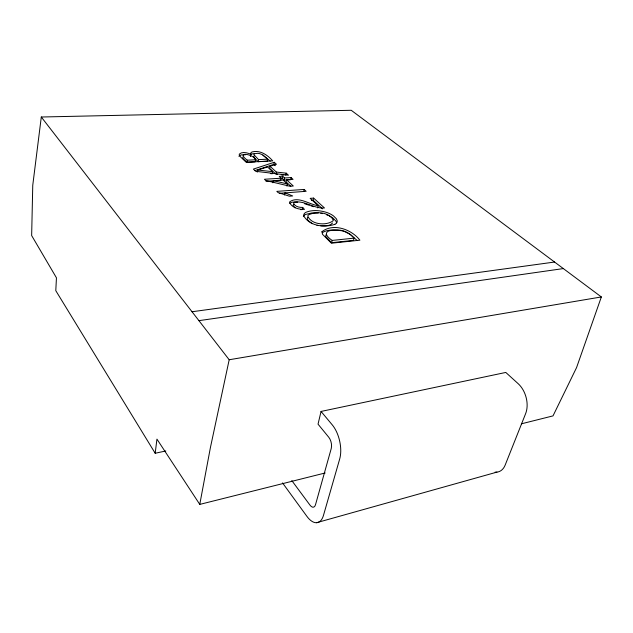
<?xml version="1.0" encoding="UTF-8"?>
<svg xmlns="http://www.w3.org/2000/svg" width="633" height="633" viewBox="0 0 633 633"><rect width="100%" height="100%" fill="white"/><g stroke="black" fill="none" stroke-linecap="round" stroke-linejoin="round"><path stroke-width="0.95" d="M521.426 423.809L553.013 415.889L576.56 367.607L601.35 296.948L351.228 110.284L41.295 117.01L32.758 185.279L31.65 235.563L56.448 277.816L55.791 290.674L155.188 453.26L165.799 450.973M155.188 453.26L156.944 439.112L199.767 504.398L325.172 472.978M199.767 504.398L210.385 447.697L229.186 359.75L41.295 117.01M246.87 162.285L247.266 160.196C234.97 151.01 253.793 154.041 255.479 159.777L255.075 161.858L246.87 162.285L243.167 158.701L242.692 157.134M250.992 154.27C247.463 152.83 242.352 151.224 239.242 154.151L239.456 155.552L240.888 157.245L246.158 162.246L272.712 160.869C267.743 155.18 260.479 150.021 252.512 151.841A7.113 2.777 11.4 0 0 250.779 153.368L250.597 156.335L250.383 155.433A7.105 2.793 11.4 0 1 252.116 153.898L254.237 153.59M258.137 161.7L258.541 159.627L253.833 154.587L254.68 153.684L257.315 153.344A5.175 2.026 11.5 0 1 259.665 153.613L262.924 154.958L267.656 159.168L267.237 161.233L258.137 161.7L253.516 157.008L254.284 155.742M257.251 172.136L257.663 170.024L267.569 166.993L272.609 171.662L272.174 173.758L270.307 173.561M270.014 166.25L276.32 172.065L286.203 173.149L288.474 175.214L255.692 171.298L253.374 169.098L274.263 162.285L276.455 164.279L270.014 166.25L269.587 168.338L275.189 173.513M275.3 165.688L273.844 164.358L274.263 162.285M272.91 182.771L273.353 180.634L283.109 180.017L287.382 183.966L286.923 186.094M276.32 172.065L275.885 174.162L277.681 174.36M290.816 186.268L286.1 181.916L286.551 179.796L293.055 179.384L291.085 177.588L284.589 177.992L282.642 176.203L279.208 176.409L281.155 178.205L280.704 180.326L265.979 181.267M291.085 177.588L290.626 179.693L284.146 180.104L282.199 178.308L282.642 176.203M284.146 180.104L284.589 177.992M285.76 175.238L286.203 173.149M284.47 194.98L284.929 192.82L292.66 195.953L289.392 196.198L278.101 192.582L276.819 191.364L304.109 189.441L306.158 191.301L279.288 193.318M303.626 191.57L304.109 189.441M317.719 207.917L318.225 205.749L310.154 198.366L313.628 198.097L324.492 207.988C314.079 208.866 304.687 200.305 294.408 202.156A5.46 2.334 12.6 0 0 293.609 203.264C294.891 206.659 299.409 207.577 302.693 207.41L302.202 209.602L300.422 209.618M322.529 208.835L313.129 200.25L313.628 198.097M495.109 472.131A21.047 13.435 72 0 0 505.174 465.065L525.635 413.61A21.538 14.488 73.5 0 0 518.19 383.709L505.791 372.441L321.05 411.442L318.035 424.15L328.78 437.276A8.118 4.178 77 0 1 331.233 448.552L315.503 504.746A7.905 3.838 75.8 0 1 310.02 505.174L291.805 480.589M331.621 242.692L332.183 240.429C323.194 234.416 324.998 230.008 335.482 230.127C342.69 229.296 349.495 232.627 354.053 238.15L353.475 240.39L331.621 242.692L325.623 236.378L326.224 234.439M307.725 217.285L307.266 218.25L307.796 220.252L312.275 223.718M332.554 223.006C329.92 226.464 324.674 225.736 320.765 225.839M238.855 156.232L241.054 154.887L245.469 154.792M289.692 203.296L292.493 202.101L297.724 202.141M322.237 232.722C327.926 229.051 335.363 229.834 341.749 230.792M254.782 170.617L273.844 164.358M316.532 522.716L496.921 472.123M229.186 359.75L601.35 296.948M198.928 320.654L563.346 268.582M192.036 311.752L554.571 262.038M332.183 240.429L354.053 238.15M311.396 200.384L313.129 200.25M281.155 178.205L264.444 179.258L265.789 180.532L289.843 186.237L293.308 186.007L286.551 179.796M280.482 178.419L282.199 178.308M247.266 160.196L255.479 159.777M258.541 159.627L267.656 159.168M318.257 212.997L311.99 212.91L305.525 214.46A14.504 6.338 13.2 0 0 303.349 216.692M281.274 174.755L283.964 175.048M257.663 170.024L272.609 171.662M320.749 213.297L322.45 213.614M316.967 225.332L318.272 225.601M273.353 180.634L287.382 183.966M342.469 230.982L343.901 231.377M318.225 205.749C309.363 204.506 298.024 195.747 289.716 201.832L289.669 202.726C292.335 207.964 299.021 209.523 304.457 209.428L302.693 207.41M304.71 203.794L309.355 205.298M311.001 205.86L313.477 206.698M344.621 231.575L350.184 234.368L357.329 240.619M262.814 155.212L270.267 161.091M295.01 207.83L293.126 205.448A5.46 2.342 12.6 0 1 293.926 204.34M321.05 411.442L332.222 424.83A24.363 12.541 77 0 1 339.692 458.972L323.463 515.412A23.706 11.529 75.8 0 1 306.926 516.378L282.532 482.916M336.621 222.792L335.822 220.964L333.021 218.156A16.149 7.042 13.3 0 0 329.192 215.869M326.375 214.69A16.149 7.042 13.3 0 1 328.519 215.56M333.203 219.77L333.093 220.798C326.399 225.934 311.159 224.786 307.773 216.035L308.231 215.078C315.709 211.121 328.48 211.865 333.203 219.77M321.983 231.67L322.506 234.313L331.407 243.207L359.892 240.192C351.608 229.352 333.322 222.745 321.983 231.67M334.897 224.304C324.642 227.84 309.418 226.155 303.753 215.885A14.519 6.314 13.2 0 1 306.032 212.261C312.647 209.594 320.235 210.417 326.897 212.506A16.165 7.026 13.3 0 1 333.551 215.972L336.368 218.773L337.167 220.601A14.717 6.393 13.3 0 1 334.897 224.304"/></g></svg>
